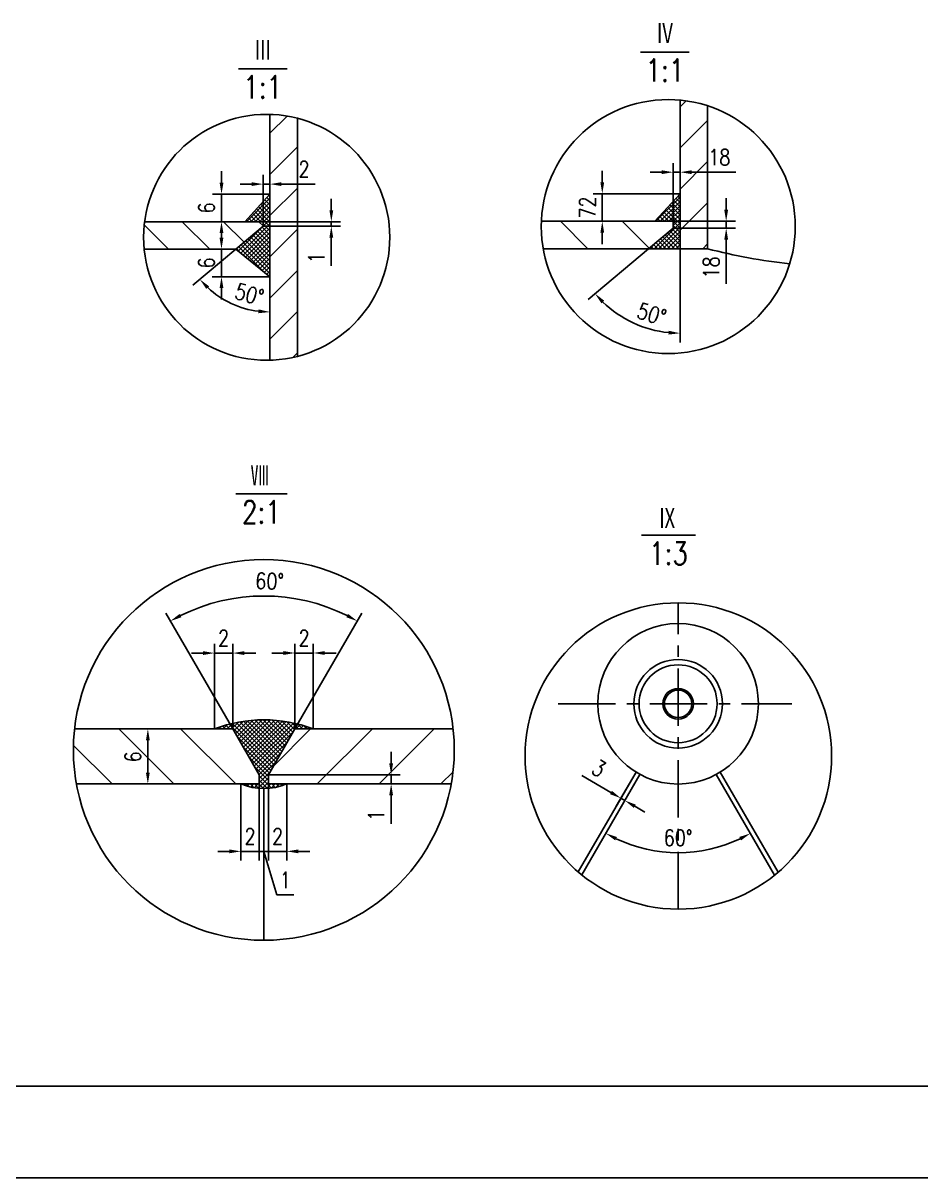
# Model space of a CAD drawing. Header units: millimetres. Extents: x -100 to 10194, y -400 to 6888.
# Drawn here: x 2820 to 5169, y -240 to 2783 of the extents above; entities that cross this region are included whole.
import ezdxf

# ---------------------------------------------------------------- set-up
doc = ezdxf.new("R2010")
doc.units = ezdxf.units.MM
doc.header["$LTSCALE"] = 120
doc.linetypes.add('CENTER', pattern=[2, 1.25, -0.25, 0.25, -0.25])
for name, color, linetype in [('1轮廓实线层', 7, 'Continuous'), ('2细线层', 4, 'Continuous'), ('3中心线层', 1, 'CENTER'), ('5剖面线层', 2, 'Continuous'), ('6文字层', 3, 'Continuous'), ('8符号标注层', 31, 'Continuous'), ('图框层', 7, 'Continuous')]:
    doc.layers.add(name, color=color, linetype=linetype)
doc.styles.add('PC_TEXTSTYLE', font='romans.shx', dxfattribs={"width": 0.8, "bigfont": 'hzfs.shx'})
doc.styles.add('TH_GBDIM', font='romans.shx', dxfattribs={"width": 0.8, "bigfont": 'hzfs.shx'})
doc.dimstyles.new('TH_GBDIM', dxfattribs={"dimscale": 12, "dimtxt": 3.5, "dimasz": 2.5, "dimexe": 2, "dimexo": 0, "dimgap": 1.5, "dimtad": 1, "dimdec": 1, "dimdsep": 46, "dimtxsty": 'TH_GBDIM', "dimcen": 2.5, "dimclrd": 130, "dimclre": 130, "dimclrt": 3, "dimadec": 0, "dimazin": 2, "dimtfac": 0.714286, "dimtdec": 1, "dimtmove": 0, "dimatfit": 3, "dimfxl": 1, "dimtolj": 1, "dimtzin": 0, "dimlwd": -1, "dimlwe": -1, "dimarcsym": 0})

# ---------------------------------------------------------------- blocks, each defined once
blk = doc.blocks.new('*D17')
at = {"layer": '1轮廓实线层', "color": 130}
for p, q in [((3339.1, 2364.9), (3339.1, 2394.9)), ((3465.8, 2334.9), (3315.1, 2334.9)), ((3339.1, 2262.9), (3339.1, 2334.9)), ((3399.8, 2262.9), (3315.1, 2262.9)), ((3339.1, 2232.9), (3339.1, 2202.9))]:
    blk.add_line(p, q, dxfattribs=at)
for points in [[(3334.1, 2364.9), (3344.1, 2364.9), (3339.1, 2334.9)], [(3334.1, 2232.9), (3344.1, 2232.9), (3339.1, 2262.9)]]:
    blk.add_solid(points, dxfattribs=at)
at = {"layer": 'Defpoints', "color": 0}
for p in [(3339.1, 2334.9), (3465.8, 2334.9), (3399.8, 2262.9)]:
    blk.add_point(p, dxfattribs=at)
at = {"layer": '1轮廓实线层', "color": 3, "insert": (3300.1, 2298.9), "char_height": 42, "attachment_point": 5, "rotation": 90, "style": 'TH_GBDIM'}
blk.add_mtext('\\A1;6{}{}', dxfattribs=at)
blk = doc.blocks.new('*D18')
at = {"layer": '1轮廓实线层', "color": 130}
for p, q in [((3417.8, 2361.2), (3387.8, 2361.2)), ((3447.8, 2262.9), (3447.8, 2385.2)), ((3447.8, 2361.2), (3465.8, 2361.2)), ((3465.8, 2334.9), (3465.8, 2385.2)), ((3495.8, 2361.2), (3584.2, 2361.2))]:
    blk.add_line(p, q, dxfattribs=at)
for points in [[(3417.8, 2366.2), (3417.8, 2356.2), (3447.8, 2361.2)], [(3495.8, 2366.2), (3495.8, 2356.2), (3465.8, 2361.2)]]:
    blk.add_solid(points, dxfattribs=at)
at = {"layer": 'Defpoints', "color": 0}
for p in [(3465.8, 2361.2), (3465.8, 2334.9), (3447.8, 2262.9)]:
    blk.add_point(p, dxfattribs=at)
at = {"layer": '1轮廓实线层', "color": 3, "insert": (3555, 2400.2), "char_height": 42, "attachment_point": 5, "style": 'TH_GBDIM'}
blk.add_mtext('\\A1;2{}{}', dxfattribs=at)
blk = doc.blocks.new('*D19')
at = {"layer": '1轮廓实线层', "color": 130}
for p, q in [((3626.3, 2292.9), (3626.3, 2322.9)), ((3447.8, 2262.9), (3650.3, 2262.9)), ((3447.8, 2250.9), (3650.3, 2250.9)), ((3626.3, 2262.9), (3626.3, 2250.9)), ((3626.3, 2220.9), (3626.3, 2146.9))]:
    blk.add_line(p, q, dxfattribs=at)
for points in [[(3621.3, 2292.9), (3631.3, 2292.9), (3626.3, 2262.9)], [(3621.3, 2220.9), (3631.3, 2220.9), (3626.3, 2250.9)]]:
    blk.add_solid(points, dxfattribs=at)
at = {"layer": 'Defpoints', "color": 0}
for p in [(3447.8, 2262.9), (3447.8, 2250.9), (3626.3, 2250.9)]:
    blk.add_point(p, dxfattribs=at)
at = {"layer": '1轮廓实线层', "color": 3, "insert": (3587.3, 2168.9), "char_height": 42, "attachment_point": 5, "rotation": 90, "style": 'TH_GBDIM'}
blk.add_mtext('\\A1;1{}{}', dxfattribs=at)
blk = doc.blocks.new('*D20')
at = {"layer": '1轮廓实线层', "color": 130}
for p, q in [((3339, 2220.9), (3339, 2250.9)), ((3373.8, 2190.9), (3315, 2190.9)), ((3339, 2190.9), (3339, 2118.9)), ((3463.3, 2118.9), (3315, 2118.9)), ((3339, 2088.9), (3339, 2058.9))]:
    blk.add_line(p, q, dxfattribs=at)
for points in [[(3334, 2220.9), (3344, 2220.9), (3339, 2190.9)], [(3334, 2088.9), (3344, 2088.9), (3339, 2118.9)]]:
    blk.add_solid(points, dxfattribs=at)
at = {"layer": 'Defpoints', "color": 0}
for p in [(3373.8, 2190.9), (3339, 2118.9), (3463.3, 2118.9)]:
    blk.add_point(p, dxfattribs=at)
at = {"layer": '1轮廓实线层', "color": 3, "insert": (3300, 2154.9), "char_height": 42, "attachment_point": 5, "rotation": 90, "style": 'TH_GBDIM'}
blk.add_mtext('\\A1;6{}{}', dxfattribs=at)
blk = doc.blocks.new('*D21')
at = {"layer": '1轮廓实线层', "color": 130}
blk.add_line((3376.3, 2190.9), (3263.9, 2096.6), dxfattribs=at)
blk.add_arc((3465.8, 2266), 239.6, 227.1795, 262.8205, dxfattribs=at)
for points in [[(3299.3, 2086.8), (3306.6, 2093.7), (3282.3, 2112)], [(3436.2, 2033.3), (3435.5, 2023.3), (3465.8, 2026.4)]]:
    blk.add_solid(points, dxfattribs=at)
at = {"layer": 'Defpoints', "color": 0}
for p in [(3465.8, 2543.7), (3447.8, 2250.9), (3376.3, 2190.9), (3334.1, 2065.8), (3465.8, 1900.2)]:
    blk.add_point(p, dxfattribs=at)
at = {"layer": '1轮廓实线层', "color": 3, "insert": (3412.1, 2072.7), "char_height": 42, "attachment_point": 5, "rotation": 344.4857, "style": 'TH_GBDIM'}
blk.add_mtext('\\A1;50°', dxfattribs=at)
blk = doc.blocks.new('*D22')
at = {"layer": '1轮廓实线层', "color": 130}
for p, q in [((4335.1, 2366), (4335.1, 2396)), ((4538.5, 2336), (4311.1, 2336)), ((4335.1, 2336), (4335.1, 2264)), ((4472.5, 2264), (4311.1, 2264)), ((4335.1, 2234), (4335.1, 2204))]:
    blk.add_line(p, q, dxfattribs=at)
for points in [[(4330.1, 2366), (4340.1, 2366), (4335.1, 2336)], [(4330.1, 2234), (4340.1, 2234), (4335.1, 2264)]]:
    blk.add_solid(points, dxfattribs=at)
at = {"layer": 'Defpoints', "color": 0}
for p in [(4538.5, 2336), (4335.1, 2264), (4472.5, 2264)]:
    blk.add_point(p, dxfattribs=at)
at = {"layer": '1轮廓实线层', "color": 3, "insert": (4296.1, 2300), "char_height": 42, "attachment_point": 5, "rotation": 90, "style": 'TH_GBDIM'}
blk.add_mtext('\\A1;72', dxfattribs=at)
blk = doc.blocks.new('*D23')
at = {"layer": '1轮廓实线层', "color": 130}
for p, q in [((4490.5, 2392.4), (4460.5, 2392.4)), ((4520.5, 2264), (4520.5, 2416.4)), ((4520.5, 2392.4), (4538.5, 2392.4)), ((4538.5, 2336), (4538.5, 2416.4)), ((4568.5, 2392.4), (4684.1, 2392.4))]:
    blk.add_line(p, q, dxfattribs=at)
for points in [[(4490.5, 2397.4), (4490.5, 2387.4), (4520.5, 2392.4)], [(4568.5, 2397.4), (4568.5, 2387.4), (4538.5, 2392.4)]]:
    blk.add_solid(points, dxfattribs=at)
at = {"layer": 'Defpoints', "color": 0}
for p in [(4538.5, 2392.4), (4538.5, 2336), (4520.5, 2264)]:
    blk.add_point(p, dxfattribs=at)
at = {"layer": '1轮廓实线层', "color": 3, "insert": (4641.3, 2431.4), "char_height": 42, "attachment_point": 5, "style": 'TH_GBDIM'}
blk.add_mtext('\\A1;18', dxfattribs=at)
blk = doc.blocks.new('*D24')
at = {"layer": '1轮廓实线层', "color": 130}
for p, q in [((4659.2, 2294), (4659.2, 2324)), ((4520.5, 2264), (4683.2, 2264)), ((4520.5, 2246), (4683.2, 2246)), ((4659.2, 2264), (4659.2, 2246)), ((4659.2, 2216), (4659.2, 2100.4))]:
    blk.add_line(p, q, dxfattribs=at)
for points in [[(4654.2, 2294), (4664.2, 2294), (4659.2, 2264)], [(4654.2, 2216), (4664.2, 2216), (4659.2, 2246)]]:
    blk.add_solid(points, dxfattribs=at)
at = {"layer": 'Defpoints', "color": 0}
for p in [(4520.5, 2264), (4520.5, 2246), (4659.2, 2246)]:
    blk.add_point(p, dxfattribs=at)
at = {"layer": '1轮廓实线层', "color": 3, "insert": (4620.2, 2143.2), "char_height": 42, "attachment_point": 5, "rotation": 90, "style": 'TH_GBDIM'}
blk.add_mtext('\\A1;18', dxfattribs=at)
blk = doc.blocks.new('*D25')
at = {"layer": '1轮廓实线层', "color": 130}
for p, q in [((4456.1, 2192), (4297.8, 2059.1)), ((4538.5, 2192), (4538.5, 1946.9))]:
    blk.add_line(p, q, dxfattribs=at)
blk.add_arc((4538.5, 2261.1), 290.2, 225.9248, 264.0752, dxfattribs=at)
for points in [[(4332.9, 2049.2), (4340.3, 2056), (4316.2, 2074.5)], [(4508.8, 1977.4), (4508.3, 1967.4), (4538.5, 1970.9)]]:
    blk.add_solid(points, dxfattribs=at)
at = {"layer": 'Defpoints', "color": 0}
for p in [(4538.5, 2581), (4520.5, 2246), (4456.1, 2192), (4538.5, 2192), (4379, 2018.6)]:
    blk.add_point(p, dxfattribs=at)
at = {"layer": '1轮廓实线层', "color": 3, "insert": (4464.4, 2021), "char_height": 42, "attachment_point": 5, "rotation": 342.8363, "style": 'TH_GBDIM'}
blk.add_mtext('\\A1;50°', dxfattribs=at)
blk = doc.blocks.new('*D39')
at = {"layer": '1轮廓实线层', "color": 130}
blk.add_arc((4533.5, 989), 377.8, 244.5507, 295.4493, dxfattribs=at)
for points in [[(4368.8, 643.4), (4373.5, 652.3), (4344.6, 661.8)], [(4693.5, 652.3), (4698.2, 643.4), (4722.4, 661.8)]]:
    blk.add_solid(points, dxfattribs=at)
at = {"layer": 'Defpoints', "color": 0}
for p in [(4433.7, 816.2), (4633.3, 816.2), (4467.9, 616.9), (4281.7, 552.9), (4785.7, 552.2)]:
    blk.add_point(p, dxfattribs=at)
at = {"layer": '1轮廓实线层', "color": 3, "insert": (4533.5, 650.2), "char_height": 42, "attachment_point": 5, "style": 'TH_GBDIM'}
blk.add_mtext('\\A1;60°', dxfattribs=at)
blk = doc.blocks.new('*D41')
at = {"layer": '1轮廓实线层', "color": 130}
for p, q in [((4423.4, 822.2), (4371.8, 732.9)), ((4433.7, 816.2), (4382.2, 726.9)), ((4357.8, 768.7), (4281.3, 812.9)), ((4394.2, 747.7), (4383.8, 753.7)), ((4420.2, 732.7), (4446.2, 717.7))]:
    blk.add_line(p, q, dxfattribs=at)
for points in [[(4360.3, 773.1), (4355.3, 764.4), (4383.8, 753.7)], [(4422.7, 737.1), (4417.7, 728.4), (4394.2, 747.7)]]:
    blk.add_solid(points, dxfattribs=at)
at = {"layer": 'Defpoints', "color": 0}
for p in [(4423.4, 822.2), (4433.7, 816.2), (4383.8, 753.7)]:
    blk.add_point(p, dxfattribs=at)
at = {"layer": '1轮廓实线层', "color": 3, "insert": (4326.1, 832.1), "char_height": 42, "attachment_point": 5, "rotation": 330, "style": 'TH_GBDIM'}
blk.add_mtext('\\A1;3{}{}', dxfattribs=at)
blk = doc.blocks.new('*D69')
at = {"layer": '5剖面线层', "color": 130}
for p, q in [((3320.5, 935.1), (3320.5, 1157.7)), ((3368.5, 935.1), (3368.5, 1157.7)), ((3290.5, 1133.7), (3260.5, 1133.7)), ((3320.5, 1133.7), (3368.5, 1133.7)), ((3398.5, 1133.7), (3428.5, 1133.7))]:
    blk.add_line(p, q, dxfattribs=at)
for points in [[(3290.5, 1138.7), (3290.5, 1128.7), (3320.5, 1133.7)], [(3398.5, 1138.7), (3398.5, 1128.7), (3368.5, 1133.7)]]:
    blk.add_solid(points, dxfattribs=at)
at = {"layer": 'Defpoints', "color": 0}
for p in [(3368.5, 1133.7), (3320.5, 935.1), (3368.5, 935.1)]:
    blk.add_point(p, dxfattribs=at)
at = {"layer": '5剖面线层', "color": 3, "insert": (3344.5, 1172.7), "char_height": 42, "attachment_point": 5, "style": 'TH_GBDIM'}
blk.add_mtext('\\A1;2{}{}', dxfattribs=at)
blk = doc.blocks.new('*D70')
at = {"layer": '5剖面线层', "color": 130}
for p, q in [((3531.1, 935.1), (3531.1, 1157.9)), ((3579.1, 935.1), (3579.1, 1157.9)), ((3501.1, 1133.9), (3471.1, 1133.9)), ((3579.1, 1133.9), (3531.1, 1133.9)), ((3609.1, 1133.9), (3639.1, 1133.9))]:
    blk.add_line(p, q, dxfattribs=at)
for points in [[(3501.1, 1138.9), (3501.1, 1128.9), (3531.1, 1133.9)], [(3609.1, 1138.9), (3609.1, 1128.9), (3579.1, 1133.9)]]:
    blk.add_solid(points, dxfattribs=at)
at = {"layer": 'Defpoints', "color": 0}
for p in [(3531.1, 1133.9), (3531.1, 935.1), (3579.1, 935.1)]:
    blk.add_point(p, dxfattribs=at)
at = {"layer": '5剖面线层', "color": 3, "insert": (3555.1, 1172.9), "char_height": 42, "attachment_point": 5, "style": 'TH_GBDIM'}
blk.add_mtext('\\A1;2{}{}', dxfattribs=at)
blk = doc.blocks.new('*D72')
at = {"layer": '5剖面线层', "color": 130}
for p, q in [((3782.8, 845.1), (3782.8, 875.1)), ((3461.8, 815.1), (3806.8, 815.1)), ((3461.8, 791.1), (3806.8, 791.1)), ((3782.8, 815.1), (3782.8, 791.1)), ((3782.8, 761.1), (3782.8, 687.1))]:
    blk.add_line(p, q, dxfattribs=at)
for points in [[(3777.8, 845.1), (3787.8, 845.1), (3782.8, 815.1)], [(3777.8, 761.1), (3787.8, 761.1), (3782.8, 791.1)]]:
    blk.add_solid(points, dxfattribs=at)
at = {"layer": 'Defpoints', "color": 0}
for p in [(3461.8, 815.1), (3461.8, 791.1), (3782.8, 791.1)]:
    blk.add_point(p, dxfattribs=at)
at = {"layer": '5剖面线层', "color": 3, "insert": (3743.8, 709.1), "char_height": 42, "attachment_point": 5, "rotation": 90, "style": 'TH_GBDIM'}
blk.add_mtext('\\A1;1{}{}', dxfattribs=at)
blk = doc.blocks.new('*D73')
at = {"layer": '5剖面线层', "color": 130}
for p, q in [((3161.6, 935.1), (3122.4, 935.1)), ((3146.4, 905.1), (3146.4, 821.1)), ((3198.7, 791.1), (3122.4, 791.1))]:
    blk.add_line(p, q, dxfattribs=at)
for points in [[(3141.4, 905.1), (3151.4, 905.1), (3146.4, 935.1)], [(3141.4, 821.1), (3151.4, 821.1), (3146.4, 791.1)]]:
    blk.add_solid(points, dxfattribs=at)
at = {"layer": 'Defpoints', "color": 0}
for p in [(3161.6, 935.1), (3146.4, 791.1), (3198.7, 791.1)]:
    blk.add_point(p, dxfattribs=at)
at = {"layer": '5剖面线层', "color": 3, "insert": (3107.4, 862), "char_height": 42, "attachment_point": 5, "rotation": 90, "style": 'TH_GBDIM'}
blk.add_mtext('\\A1;6{}{}', dxfattribs=at)
blk = doc.blocks.new('*D74')
at = {"layer": '5剖面线层', "color": 130}
for p, q in [((3368.5, 935.1), (3193.4, 1238.4)), ((3531.1, 935.1), (3706.2, 1238.4))]:
    blk.add_line(p, q, dxfattribs=at)
blk.add_arc((3449.8, 794.3), 488.8, 63.517, 116.483, dxfattribs=at)
for points in [[(3234.2, 1227.4), (3229.4, 1236.2), (3205.4, 1217.6)], [(3670.1, 1236.2), (3665.4, 1227.4), (3694.2, 1217.6)]]:
    blk.add_solid(points, dxfattribs=at)
at = {"layer": 'Defpoints', "color": 0}
for p in [(3364.9, 1275.7), (3368.5, 935.1), (3531.1, 935.1), (3437.8, 815.1), (3461.8, 815.1)]:
    blk.add_point(p, dxfattribs=at)
at = {"layer": '5剖面线层', "color": 3, "insert": (3465.1, 1321.9), "char_height": 42, "attachment_point": 5, "rotation": 358.3371, "style": 'TH_GBDIM'}
blk.add_mtext('\\A1;60°', dxfattribs=at)

msp = doc.modelspace()

# ---------------------------------------------------------------- hatches: boundary and pattern name
at = {"layer": '5剖面线层'}
h = msp.add_hatch(dxfattribs=at)
h.set_pattern_fill('ANSI37', color=256, scale=2.5, style=0)
h.set_pattern_definition([(45, (-107.125, -2.5926), (-5.61266, 5.61266), []), (135, (-107.125, -2.5926), (-5.61266, -5.61266), [])])
h.paths.add_polyline_path([(3465.79, 2334.88), (3399.79, 2262.88), (3447.79, 2262.88), (3447.79, 2250.88), (3376.28, 2190.88), (3465.79, 2118.88)])
h = msp.add_hatch(dxfattribs=at)
h.set_pattern_fill('ANSI37', color=256, scale=2.5, style=0)
h.set_pattern_definition([(45, (-255.915, 35.7045), (-5.61266, 5.61266), []), (135, (-255.915, 35.7045), (-5.61266, -5.61266), [])])
h.paths.add_polyline_path([(4538.5, 2336), (4472.5, 2264), (4520.5, 2264), (4520.5, 2246), (4456.15, 2192), (4538.5, 2192)])
h = msp.add_hatch(dxfattribs=at)
h.set_pattern_fill('ANSI37', color=256, scale=2.5, angle=90, style=0)
h.set_pattern_definition([(135, (-1851.327, 2139.104), (-5.61266, -5.61266), []), (225, (-1851.327, 2139.104), (5.61266, -5.61266), [])])
h.paths.add_polyline_path([(3531.06, 935.06), (3579.06, 935.06, 0.1856406), (3320.5, 935.06), (3368.5, 935.06), (3437.78, 815.06), (3437.78, 791.06), (3437.78, 779.52, 0.0385186), (3461.78, 779.52), (3461.78, 791.06), (3461.78, 815.06)])
h.paths.add_polyline_path([(3437.78, 791.06), (3389.78, 791.06, 0.0796156), (3437.78, 779.52)], flags=17)
h.paths.add_polyline_path([(3509.78, 791.06), (3461.78, 791.06), (3461.78, 779.52, 0.0796156)], flags=17)

# ---------------------------------------------------------------- linework, layer by layer
at = {"layer": '1轮廓实线层'}
for p, q in [((4538.5, 2192), (4538.5, 2581.02)), ((3465.79, 1900.2), (3465.79, 2543.71)), ((4610.5, 2192), (4610.5, 2566.16)), ((3537.79, 1910.31), (3537.79, 2533.6)), ((3399.79, 2262.88), (3465.79, 2334.88)), ((4472.5, 2264), (4538.5, 2336)), ((3447.79, 2262.88), (3138.06, 2262.88)), ((3447.79, 2250.88), (3376.28, 2190.88)), ((3447.79, 2262.88), (3447.79, 2250.88)), ((4520.5, 2264), (4175.71, 2264)), ((4520.5, 2246), (4456.15, 2192)), ((4520.5, 2264), (4472.5, 2264)), ((4520.5, 2264), (4520.5, 2246)), ((3376.28, 2190.88), (3136.95, 2190.88)), ((3465.79, 2118.88), (3376.28, 2190.88)), ((4610.5, 2192), (4180.54, 2192)), ((3368.5, 935.06), (2954.63, 935.06)), ((3320.5, 935.06), (3368.5, 935.06)), ((3437.78, 815.06), (3368.5, 935.06)), ((3461.78, 815.06), (3531.06, 935.06)), ((3944.94, 935.06), (3531.06, 935.06)), ((3531.06, 935.06), (3579.06, 935.06)), ((4423.35, 822.23), (4272.37, 560.71)), ((4433.74, 816.23), (4281.71, 552.9)), ((4633.26, 816.23), (4785.7, 552.21)), ((4643.66, 822.23), (4795.06, 559.99)), ((3437.78, 791.06), (2959.63, 791.06)), ((3437.78, 791.06), (3389.78, 791.06)), ((3437.78, 791.06), (3437.78, 815.06)), ((3461.78, 815.06), (3461.78, 791.06)), ((3939.93, 791.06), (3461.78, 791.06)), ((3461.78, 791.06), (3509.78, 791.06)), ((3449.78, 779.06), (3449.78, 381.99))]:
    msp.add_line(p, q, dxfattribs=at)
for radius in [210, 116, 102, 40, 36]:
    msp.add_circle((4533.5, 1001.02), radius, dxfattribs=at)
for centre, radius, start, end in [((4994.5, 3679.46), 1536.23, 255.52467, 263.68134), ((3449.78, 598.86), 360.21, 68.96659, 111.03341), ((3449.78, 935.06), 156, 247.38014, 292.61986)]:
    msp.add_arc(centre, radius, start, end, dxfattribs=at)
at = {"layer": '2细线层'}
msp.add_line((102.17, -240), (10194.17, -240), dxfattribs=at)
at = {"layer": '3中心线层'}
for p, q in [((4533.5, 463.46), (4533.5, 1265.26)), ((4219.63, 1001.02), (4830.79, 1001.02))]:
    msp.add_line(p, q, dxfattribs=at)
at = {"layer": '5剖面线层'}
for p, q in [((4538.5, 2563.59), (4554.11, 2579.19)), ((3465.79, 2494.18), (3510.94, 2539.33)), ((4538.5, 2455.82), (4610.5, 2527.82)), ((4538.5, 2455.82), (4610.5, 2527.82)), ((3465.79, 2386.41), (3537.79, 2458.41)), ((4538.5, 2348.06), (4610.5, 2420.06)), ((3465.79, 2278.65), (3537.79, 2350.65)), ((4538.5, 2240.3), (4610.5, 2312.3)), ((3200.76, 2190.88), (3137.1, 2254.55)), ((3308.53, 2190.88), (3236.53, 2262.88)), ((3398.04, 2209.14), (3344.29, 2262.88)), ((3447.79, 2251.83), (3436.74, 2262.88)), ((3465.79, 2170.89), (3537.79, 2242.89)), ((4297.63, 2192), (4225.63, 2264)), ((4457.85, 2193.43), (4387.28, 2264)), ((4597.97, 2192), (4610.5, 2204.53)), ((3465.79, 2063.12), (3537.79, 2135.12)), ((3465.79, 1955.36), (3537.79, 2027.36)), ((3525.61, 1907.42), (3537.79, 1919.6)), ((3214.54, 791.06), (3070.54, 935.06)), ((3376.19, 791.06), (3232.19, 935.06)), ((3475.06, 838.06), (3572.06, 935.06)), ((3589.7, 791.06), (3733.7, 935.06)), ((3751.35, 791.06), (3895.35, 935.06)), ((3052.9, 791.06), (2951.74, 892.22)), ((3912.99, 791.06), (3944.64, 822.71))]:
    msp.add_line(p, q, dxfattribs=at)
at = {"layer": '5剖面线层', "color": 130}
for p, q in [((3389.78, 791.06), (3389.78, 590.72)), ((3437.78, 791.06), (3437.78, 590.72)), ((3437.78, 791.06), (3437.78, 590.72)), ((3461.78, 791.06), (3461.78, 590.72)), ((3461.78, 791.06), (3461.78, 590.72)), ((3509.78, 791.06), (3509.78, 590.72)), ((3359.78, 614.72), (3329.78, 614.72)), ((3389.78, 614.72), (3437.78, 614.72)), ((3437.78, 614.72), (3461.78, 614.72)), ((3437.78, 614.72), (3461.78, 614.72)), ((3449.78, 614.72), (3483.98, 500.72)), ((3461.78, 614.72), (3509.78, 614.72)), ((3539.78, 614.72), (3569.78, 614.72)), ((3483.98, 500.72), (3527.98, 500.72))]:
    msp.add_line(p, q, dxfattribs=at)
for points in [[(3359.78, 619.72), (3359.78, 609.72), (3389.78, 614.72)], [(3539.78, 619.72), (3539.78, 609.72), (3509.78, 614.72)]]:
    msp.add_solid(points, dxfattribs=at)
at = {"layer": '8符号标注层', "color": 7}
for p, q in [((4562.59, 2706.81), (4435.41, 2706.81)), ((3510.56, 2662.94), (3383.38, 2662.94)), ((3510.43, 1550.5), (3376.45, 1550.5)), ((4578.81, 1442.36), (4438.05, 1442.36))]:
    msp.add_line(p, q, dxfattribs=at)
at = {"layer": '8符号标注层'}
for centre, radius in [((4507.75, 2250.12), 332.32), ((3457.31, 2221.96), 321.87), ((3449.78, 880.18), 498.19), ((4534.13, 864.36), 400.9)]:
    msp.add_circle(centre, radius, dxfattribs=at)
at = {"layer": '图框层'}
msp.add_line((342.17, 0), (9954.17, 0), dxfattribs=at)

# ---------------------------------------------------------------- texts
at = {"layer": '5剖面线层', "color": 3, "char_height": 42, "attachment_point": 5, "style": 'TH_GBDIM'}
for s, insert in [('\\A1;2{}{}', (3413.78, 653.72)), ('\\A1;2{}{}', (3485.78, 653.72)), ('\\A1;1{}{}', (3505.98, 539.72))]:
    msp.add_mtext(s, dxfattribs=dict(at, insert=insert))
at = {"layer": '6文字层', "attachment_point": 8, "style": 'PC_TEXTSTYLE'}
for s, insert, char_height in [('Ⅳ', (4499, 2724.81), 59.39), ('Ⅲ', (3446.97, 2680.94), 59.39), ('1:1', (4499, 2629.42), 59.388), ('1:1', (3446.97, 2585.56), 59.388), ('Ⅷ', (3439.85, 1567.49), 59.39), ('2:1', (3443.44, 1473.12), 59.388), ('Ⅸ', (4504.87, 1455.47), 59.39), ('1:3', (4508.43, 1364.97), 59.388)]:
    msp.add_mtext(s, dxfattribs=dict(at, insert=insert, char_height=char_height))

# ---------------------------------------------------------------- dimensions: what is measured, and where the dimension line sits
at = {"layer": '1轮廓实线层'}
for base, line1, line2, picture, middle in [((4379.01, 2018.61), ((4538.5, 2192), (4538.5, 2581.02)), ((4520.5, 2246), (4456.15, 2192)), '*D25', (4452.85, 1983.79)), ((3334.14, 2065.83), ((3465.79, 1900.2), (3465.79, 2543.71)), ((3447.79, 2250.88), (3376.28, 2190.88)), '*D21', (3401.71, 2035.14)), ((4467.9, 616.94), ((4633.26, 816.23), (4785.7, 552.21)), ((4433.74, 816.23), (4281.71, 552.9)), '*D39', (4533.5, 611.2))]:
    dim = msp.add_angular_dim_2l(base=base, line1=line1, line2=line2, dimstyle='TH_GBDIM', dxfattribs=at)
    dim.commit()
    dim.dimension.update_dxf_attribs({"geometry": picture, "text_midpoint": middle, "dimtype": 162})
dim = msp.add_linear_dim(base=(4538.5, 2392.37), p1=(4520.5, 2264), p2=(4538.5, 2336), dimstyle='TH_GBDIM', dxfattribs=at)
dim.commit()
dim.dimension.update_dxf_attribs({"geometry": '*D23', "text_midpoint": (4641.3, 2431.37)})
dim = msp.add_linear_dim(base=(3465.79, 2361.22), p1=(3447.79, 2262.88), p2=(3465.79, 2334.88), text='2{}{}', dimstyle='TH_GBDIM', override={"dimgap": 1.5, "dimtad": 1, "dimjust": 0, "dimdec": 0, "dimlfac": 1, "dimse1": 0, "dimse2": 0, "dimsd1": 0, "dimsd2": 0}, dxfattribs=at)
dim.commit()
dim.dimension.update_dxf_attribs({"geometry": '*D18', "text_midpoint": (3554.99, 2400.22)})
for base, p1, p2, angle, text, picture, middle, dimtype in [((3339.08, 2334.88), (3399.79, 2262.88), (3465.79, 2334.88), 90, '6{}{}', '*D17', (3339.08, 2298.88), 160), ((3339.04, 2118.88), (3373.8, 2190.88), (3463.31, 2118.88), 90, '6{}{}', '*D20', (3339.04, 2154.88), 160), ((4383.81, 753.73), (4433.74, 816.23), (4423.35, 822.23), 150, '3{}{}', '*D41', (4306.56, 798.33), 161)]:
    dim = msp.add_linear_dim(base=base, p1=p1, p2=p2, angle=angle, text=text, dimstyle='TH_GBDIM', override={"dimgap": 1.5, "dimtad": 1, "dimjust": 0, "dimdec": 0, "dimlfac": 1, "dimse1": 0, "dimse2": 0, "dimsd1": 0, "dimsd2": 0}, dxfattribs=at)
    dim.commit()
    dim.dimension.update_dxf_attribs({"geometry": picture, "text_midpoint": middle, "dimtype": dimtype})
dim = msp.add_linear_dim(base=(4335.08, 2264), p1=(4538.5, 2336), p2=(4472.5, 2264), angle=90, dimstyle='TH_GBDIM', dxfattribs=at)
dim.commit()
dim.dimension.update_dxf_attribs({"geometry": '*D22', "text_midpoint": (4335.08, 2300), "dimtype": 160})
dim = msp.add_linear_dim(base=(3626.31, 2250.88), p1=(3447.79, 2262.88), p2=(3447.79, 2250.88), angle=90, text='1{}{}', dimstyle='TH_GBDIM', override={"dimgap": 1.5, "dimtad": 1, "dimjust": 0, "dimdec": 0, "dimlfac": 1, "dimse1": 0, "dimse2": 0, "dimsd1": 0, "dimsd2": 0}, dxfattribs=at)
dim.commit()
dim.dimension.update_dxf_attribs({"geometry": '*D19', "text_midpoint": (3587.31, 2168.88)})
dim = msp.add_linear_dim(base=(4659.23, 2246), p1=(4520.5, 2264), p2=(4520.5, 2246), angle=90, dimstyle='TH_GBDIM', dxfattribs=at)
dim.commit()
dim.dimension.update_dxf_attribs({"geometry": '*D24', "text_midpoint": (4620.23, 2143.2)})
at = {"layer": '5剖面线层'}
dim = msp.add_angular_dim_2l(base=(3364.9, 1275.66), line1=((3461.78, 815.06), (3531.06, 935.06)), line2=((3437.78, 815.06), (3368.5, 935.06)), dimstyle='TH_GBDIM', dxfattribs=at)
dim.commit()
dim.dimension.update_dxf_attribs({"geometry": '*D74', "text_midpoint": (3463.97, 1282.88), "dimtype": 162})
for base, p1, p2, picture, middle in [((3368.5, 1133.74), (3320.5, 935.06), (3368.5, 935.06), '*D69', (3344.5, 1133.74)), ((3531.06, 1133.91), (3579.06, 935.06), (3531.06, 935.06), '*D70', (3555.06, 1133.91))]:
    dim = msp.add_linear_dim(base=base, p1=p1, p2=p2, text='2{}{}', dimstyle='TH_GBDIM', override={"dimgap": 1.5, "dimtad": 1, "dimjust": 0, "dimdec": 0, "dimlfac": 1, "dimse1": 0, "dimse2": 0, "dimsd1": 0, "dimsd2": 0}, dxfattribs=at)
    dim.commit()
    dim.dimension.update_dxf_attribs({"geometry": picture, "text_midpoint": middle, "dimtype": 160})
dim = msp.add_linear_dim(base=(3146.38, 791.06), p1=(3161.56, 935.06), p2=(3198.7, 791.06), angle=90, text='6{}{}', dimstyle='TH_GBDIM', override={"dimgap": 1.5, "dimtad": 1, "dimjust": 0, "dimdec": 0, "dimlfac": 1, "dimse1": 0, "dimse2": 0, "dimsd1": 0, "dimsd2": 0}, dxfattribs=at)
dim.commit()
dim.dimension.update_dxf_attribs({"geometry": '*D73', "text_midpoint": (3146.38, 862.02), "dimtype": 160})
dim = msp.add_linear_dim(base=(3782.78, 791.06), p1=(3461.78, 815.06), p2=(3461.78, 791.06), angle=90, text='1{}{}', dimstyle='TH_GBDIM', override={"dimgap": 1.5, "dimtad": 1, "dimjust": 0, "dimdec": 0, "dimlfac": 1, "dimse1": 0, "dimse2": 0, "dimsd1": 0, "dimsd2": 0}, dxfattribs=at)
dim.commit()
dim.dimension.update_dxf_attribs({"geometry": '*D72', "text_midpoint": (3743.78, 709.06)})

doc.saveas('drawing.dxf')
